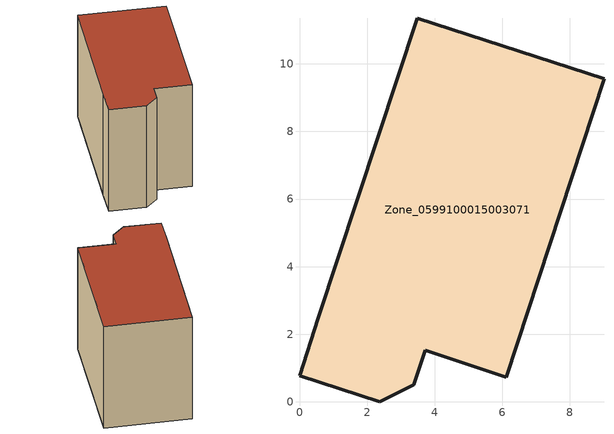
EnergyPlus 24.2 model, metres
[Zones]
Zone_0599100015003071
 floor ground (C_G): 3.71,1.52 3.38,0.51 2.37,0 0,0.78 0.55,2.49 3.49,11.35 9.01,9.56 6.12,0.74 z0.84
 wall outside (C_F): 0.55,2.49 0,0.78 2.37,0 3.38,0.51 3.71,1.52 6.12,0.74 9.01,9.56 3.49,11.35 0.55,2.49 z0.84:8.72
 roof outside (C_R): 6.12,0.74 9.01,9.56 3.49,11.35 0.55,2.49 0,0.78 2.37,0 3.38,0.51 3.71,1.52 z8.72
[BUILDING]
Pand.0599100015003071: North Axis=0; Terrain=City; Loads Convergence Tolerance Value=0.04; Temperature Convergence Tolerance Value=0.4; Solar Distribution=FullExterior; Maximum Number of Warmup Days=25; Minimum Number of Warmup Days=1
[Site:Location]
Rotterdam.The.Hague.AP_ZH_NLD Design_Conditions: Latitude=51.96; Longitude=4.45; Time Zone=1; Elevation=-4.5
[SITE:GROUNDTEMPERATURE:BUILDINGSURFACE]
18, 18, 18, 18, 18, 18, 18, 18, 18, 18, 18, 18
[MATERIAL] Thermal Absorptance=0.9; Solar Absorptance=0.7; Visible Absorptance=0.7
Name | Roughness | Thickness | Conductivity | Density | Specific Heat
G.TI.1965-1974 | MediumSmooth | 0.15 | 0.882353 | 540 | 1210
F.TI.1965-1974 | Rough | 0.3 | 0.697674 | 1920 | 840
R.TI.1965-1974 | MediumRough | 0.2 | 0.232558 | 1500 | 1000
[CONSTRUCTION]
C_G: G.TI.1965-1974
C_F: F.TI.1965-1974
C_R: R.TI.1965-1974
[ZONE]
Zone_0599100015003071: Type=1; Multiplier=1; Ceiling Height=Autocalculate; Volume=Autocalculate; Floor Area=autocalculate; Part of Total Floor Area=Yes
[ZONEINFILTRATION:DESIGNFLOWRATE]
Infil_Zone_0599100015003071: Zone or ZoneList or Space or SpaceList=Zone_0599100015003071; Schedule=AlwaysOn; Design Flow Rate Calculation Method=Flow/Area; Flow Rate per Floor Area=0.003; Constant Term Coefficient=1; Temperature Term Coefficient=0; Velocity Term Coefficient=0; Velocity Squared Term Coefficient=0
[HVACTEMPLATE:ZONE:IDEALLOADSAIRSYSTEM]
Zone_0599100015003071: Maximum Heating Supply Air Temperature=50; Minimum Cooling Supply Air Temperature=13; Maximum Heating Supply Air Humidity Ratio=0.0156; Minimum Cooling Supply Air Humidity Ratio=0.0077; Heating Limit=NoLimit; Cooling Limit=NoLimit; Dehumidification Control Type=ConstantSensibleHeatRatio; Cooling Sensible Heat Ratio=0.7; Dehumidification Setpoint=60; Humidification Control Type=None; Humidification Setpoint=30; Outdoor Air Method=None; Outdoor Air Flow Rate per Person=0.00944; Outdoor Air Flow Rate per Zone Floor Area=0; Outdoor Air Flow Rate per Zone=0; Demand Controlled Ventilation Type=None; Outdoor Air Economizer Type=NoEconomizer; Heat Recovery Type=None; Sensible Heat Recovery Effectiveness=0.7; Latent Heat Recovery Effectiveness=0.65
[ZONECONTROL:THERMOSTAT]
ThermostatControl_Zone_0599100015003071: Zone or ZoneList=Zone_0599100015003071; Control Type Schedule=DualSetpointControlType; Control 1=Thermostat_Zone_0599100015003071; Temperature Difference Between Cutout And Setpoint=0
[THERMOSTATSETPOINT:DUALSETPOINT]
Thermostat_Zone_0599100015003071: Heating Setpoint Temperature Schedule=HeatingSetpoint_Zone_0599100015003071; Cooling Setpoint Temperature Schedule=CoolingSetpoint_Zone_0599100015003071
[SCHEDULE:COMPACT]
HeatingSetpoint_Zone_0599100015003071: Through: 12/31, For: AllDays, Until: 24:00, 21
CoolingSetpoint_Zone_0599100015003071: Through: 12/31, For: AllDays, Until: 24:00, 24
DualSetpointControlType: Through: 12/31, For: AllDays, Until: 24:00, 4
AlwaysOn: Through: 12/31, For: AllDays, Until: 24:00, 1
